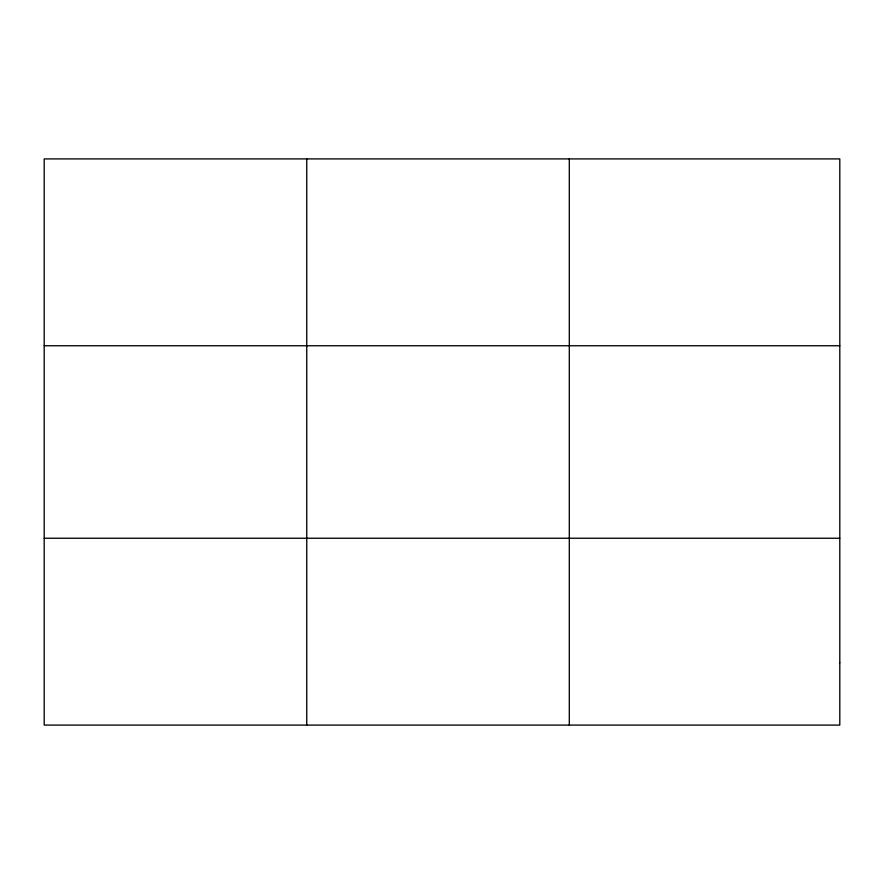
<?xml version="1.0" encoding="UTF-8"?>
<svg xmlns="http://www.w3.org/2000/svg" width="884" height="884" viewBox="0 0 884 884"><rect width="100%" height="100%" fill="white"/><g stroke="black" fill="none" stroke-linecap="round" stroke-linejoin="round"><path stroke-width="1.33" d="M306.748 725.09L306.748 158.91M569.296 725.09L569.296 158.91M44.2 345.754L839.8 345.754M44.2 538.245L839.8 538.245M839.8 662.812L839.8 725.09L44.2 725.09L44.2 158.91L839.8 158.91L839.8 662.812"/></g></svg>
